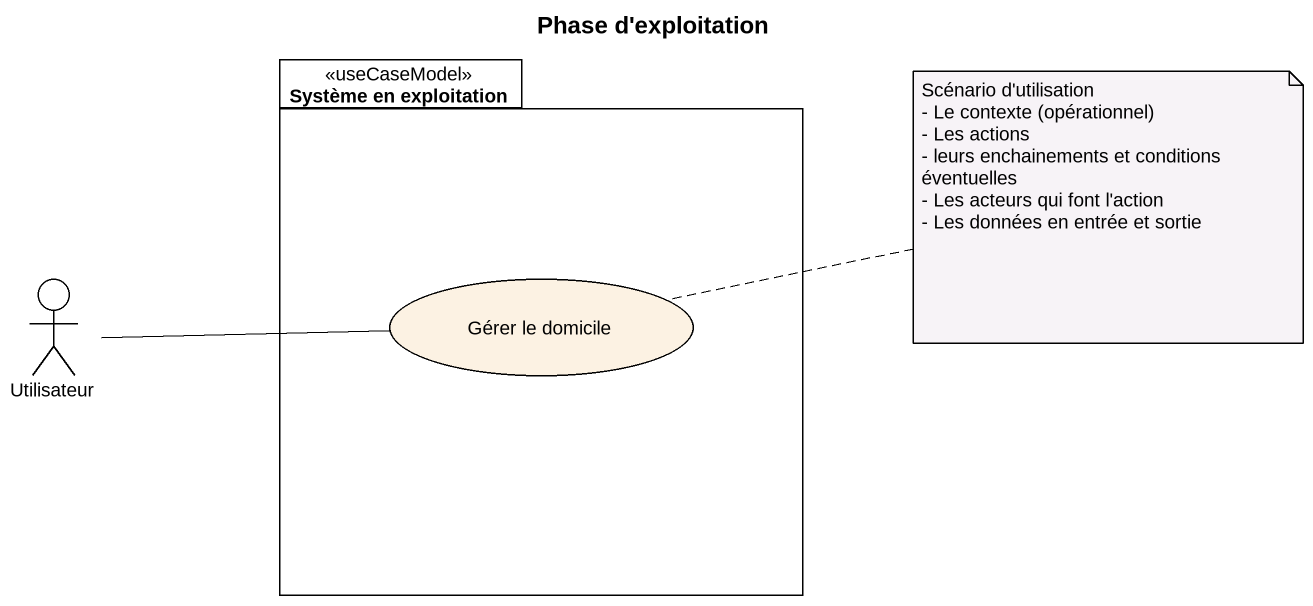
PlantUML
@startuml
title Phase d'exploitation
package "Système en exploitation" as Système_en_exploitation <<useCaseModel>> {
  usecase "Gérer le domicile" as Gérer_le_domicile
}
actor Utilisateur
Gérer_le_domicile -left- Utilisateur
note right of Gérer_le_domicile
  Scénario d'utilisation
  - Le contexte (opérationnel)
  - Les actions
  - leurs enchainements et conditions éventuelles
  - Les acteurs qui font l'action
  - Les données en entrée et sortie
end note
@enduml
